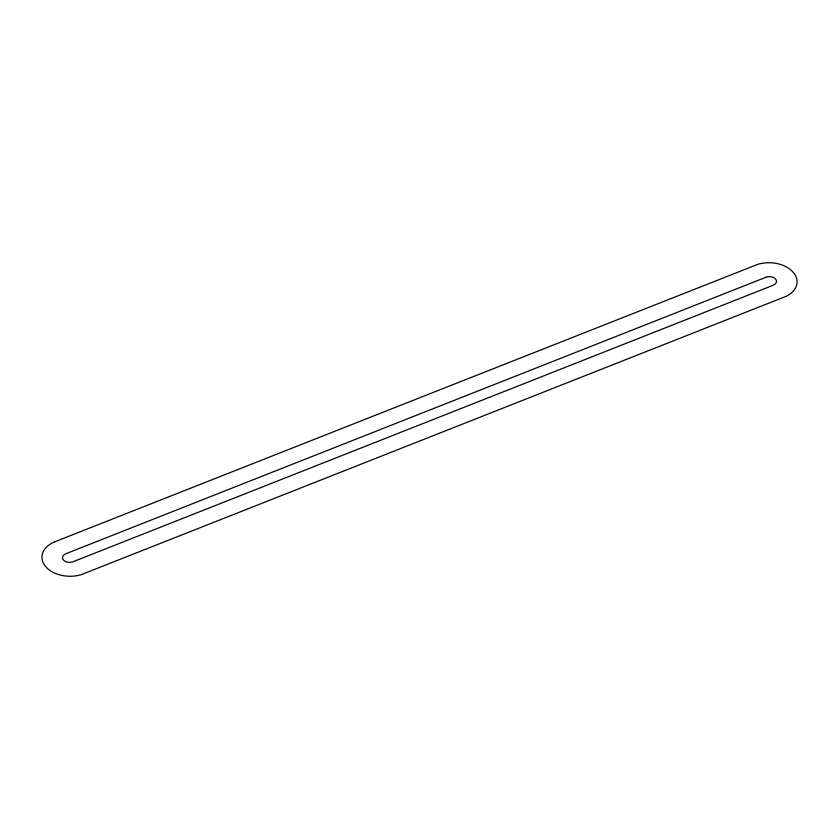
<?xml version="1.0" encoding="UTF-8"?>
<svg xmlns="http://www.w3.org/2000/svg" width="839" height="839" viewBox="0 0 839 839"><rect width="100%" height="100%" fill="white"/><g stroke="black" fill="none" stroke-linecap="round" stroke-linejoin="round"><path stroke-width="1.26" d="M54.975 541.732L52.668 542.76A27.372 18.458 2.1 0 0 44.656 565.308L47.571 568.59A27.372 18.458 2.1 0 0 81.215 574.663L786.332 296.24A27.372 18.458 2.1 0 0 794.344 273.692L791.429 270.41A27.372 18.458 2.1 0 0 757.785 264.337L54.975 541.732M766.08 277.216L65.746 553.771A6.848 4.615 2.1 0 0 63.502 560.085A6.848 4.615 2.1 0 0 72.92 561.784L773.254 285.229A6.848 4.615 2.1 0 0 775.498 278.915A6.848 4.615 2.1 0 0 766.08 277.216"/></g></svg>
